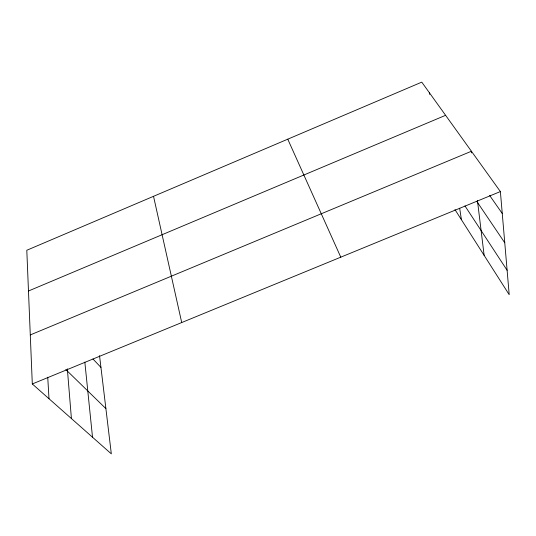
<?xml version="1.0" encoding="UTF-8"?>
<svg xmlns="http://www.w3.org/2000/svg" width="536" height="536" viewBox="0 0 536 536"><rect width="100%" height="100%" fill="white"/><g stroke="black" fill="none" stroke-linecap="round" stroke-linejoin="round"><path stroke-width="0.8" d="M28.475 291.001L445.604 115.307M30.284 334.933L471.419 151.252L471.62 152.881M32.301 383.964L500.383 191.573L421.772 82.135L26.8 250.258L32.301 383.964L111.327 453.865L99.535 355.656M65.801 369.545L105.894 408.606M92.956 358.979L100.942 367.401M489.649 195.459L502.259 213.495M476.785 201.375L504.765 242.801M464.947 205.878L507.116 270.298M454.943 209.556L509.2 294.693L500.383 191.573M287.765 139.179L340.782 257.173M153.524 196.317L181.717 322.551M429.43 92.795L429.705 94.41M459.674 208.249L461.409 219.7M477.415 200.337L484.135 255.364M84.835 362.115L92.52 437.235M67.348 368.808L71.409 418.556M47.738 377.217L49.004 398.73"/></g></svg>
